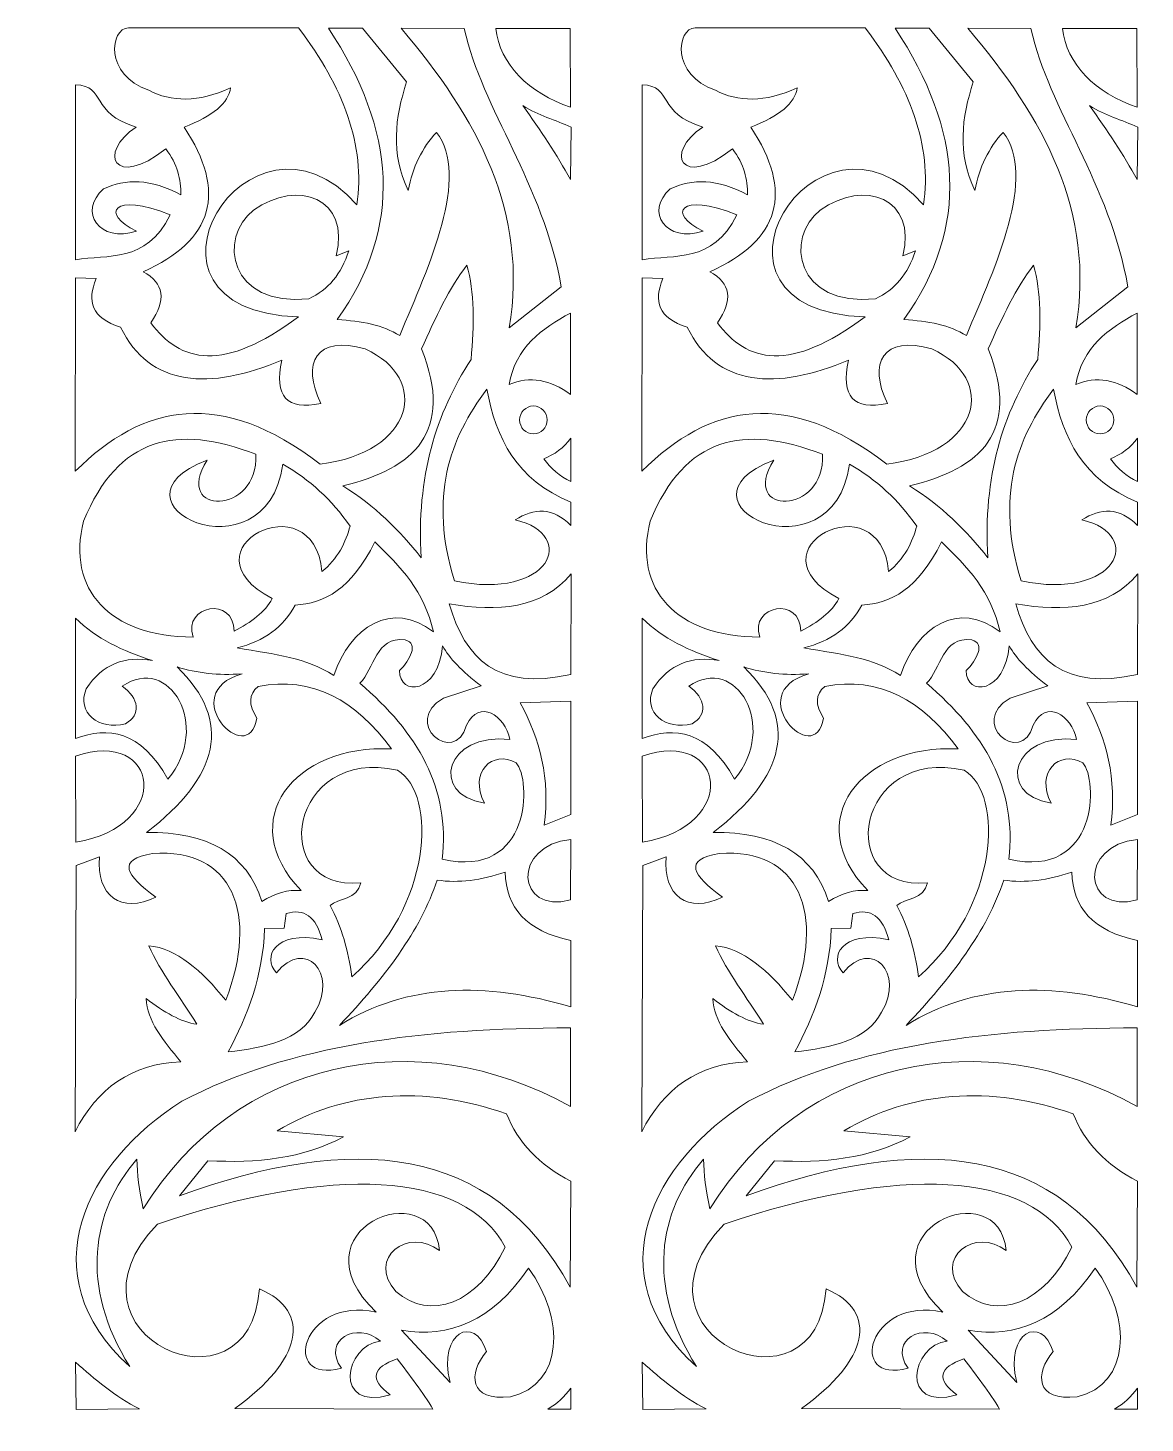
# Model space of a CAD drawing. Header units: centimetres. Extents: x -49 to 46, y -60 to 58.
import ezdxf

# ---------------------------------------------------------------- set-up
doc = ezdxf.new("R2010")
doc.units = ezdxf.units.CM
doc.header["$MEASUREMENT"] = 0
doc.layers.add('layer 1', color=7, linetype='Continuous')

msp = doc.modelspace()

# ---------------------------------------------------------------- linework, layer by layer
at = {"layer": 'layer 1', "color": 5, "lineweight": 9}
msp.add_ellipse((-6.18152, 25.30245), major_axis=(0, 1.17909), ratio=0.990323046, dxfattribs=at)
at = {"layer": 'layer 1', "color": 242, "lineweight": 9}
msp.add_ellipse((41.79627, 25.30245), major_axis=(0, 1.17909), ratio=0.990323046, dxfattribs=at)
at = {"layer": 'layer 1', "color": 5, "lineweight": 9}
for points, knots in [([(-40.4616, 58.49663), (-42.01272, 58.49647), (-42.55253, 54.51552), (-38.73866, 53.21712), (-38.73866, 53.21712), (-36.83208, 52.22573), (-34.57972, 52.15508), (-31.82157, 53.42956), (-31.82157, 53.42956), (-31.99893, 52.13148), (-33.3114, 51.02207), (-35.75899, 50.10134), (-35.75899, 50.10134), (-32.10631, 44.62303), (-33.27545, 40.49821), (-39.21753, 37.85067), (-39.21753, 37.85067), (-37.44392, 36.88305), (-37.23109, 35.44318), (-38.57903, 33.53106), (-38.57903, 33.53106), (-36.08765, 30.14295), (-32.39865, 29.2932), (-26.07506, 34.02676), (-26.07506, 34.02676), (-42.00693, 34.52855), (-30.23895, 53.82521), (-21.12668, 43.51572), (-21.12668, 43.51572), (-20.39962, 48.54345), (-22.2484, 53.47243), (-26.06155, 58.5), (-26.06155, 58.5), (-26.06155, 58.5), (-40.4616, 58.49663), (-40.4616, 58.49663)], [0, 0, 0, 0, 0.1, 0.1, 0.1, 0.1, 0.2, 0.2, 0.2, 0.2, 0.3, 0.3, 0.3, 0.3, 0.4, 0.4, 0.4, 0.4, 0.5, 0.5, 0.5, 0.5, 0.6, 0.6, 0.6, 0.6, 0.7, 0.7, 0.7, 0.7, 0.8, 0.8, 0.8, 0.8, 1, 1, 1, 1]), ([(-23.5295, 58.47335), (-17.82028, 49.84025), (-17.18178, 41.64953), (-22.78217, 33.79344), (-22.78217, 33.79344), (-20.74095, 33.67831), (-18.90085, 33.32457), (-17.5026, 32.44494), (-17.5026, 32.44494), (-15.00795, 38.36547), (-11.51551, 45.89574), (-14.37778, 49.65318), (-14.37778, 49.65318), (-15.62027, 48.35831), (-16.39403, 46.69797), (-16.77891, 44.73479), (-16.77891, 44.73479), (-18.31037, 47.85683), (-17.88519, 50.90421), (-16.91224, 53.93023), (-16.91224, 53.93023), (-16.91224, 53.93023), (-20.639, 58.49101), (-20.639, 58.49101), (-20.639, 58.49101), (-20.639, 58.49101), (-23.5295, 58.47335), (-23.5295, 58.47335)], [0, 0, 0, 0, 0.125, 0.125, 0.125, 0.125, 0.25, 0.25, 0.25, 0.25, 0.375, 0.375, 0.375, 0.375, 0.5, 0.5, 0.5, 0.5, 0.625, 0.625, 0.625, 0.625, 0.75, 0.75, 0.75, 0.75, 1, 1, 1, 1]), ([(-17.38351, 58.46789), (-10.90608, 50.89184), (-6.57835, 42.80084), (-8.23155, 33.0988), (-8.23155, 33.0988), (-8.23155, 33.0988), (-3.82394, 36.57491), (-3.82394, 36.57491), (-3.82394, 36.57491), (-5.36843, 45.38255), (-10.49622, 51.51664), (-12.04059, 58.44541), (-12.04059, 58.44541), (-12.04059, 58.44541), (-17.38351, 58.46789), (-17.38351, 58.46789)], [0, 0, 0, 0, 0.2, 0.2, 0.2, 0.2, 0.4, 0.4, 0.4, 0.4, 0.6, 0.6, 0.6, 0.6, 1, 1, 1, 1]), ([(-9.37293, 58.46227), (-9.00433, 55.42934), (-6.60875, 53.00195), (-3.03257, 51.77853), (-3.03257, 51.77853), (-3.03257, 51.77853), (-3.05984, 58.43545), (-3.05984, 58.43545), (-3.05984, 58.43545), (-3.05984, 58.43545), (-9.37293, 58.46227), (-9.37293, 58.46227)], [0, 0, 0, 0, 0.25, 0.25, 0.25, 0.25, 0.5, 0.5, 0.5, 0.5, 1, 1, 1, 1]), ([(-44.94546, 53.68712), (-44.94546, 53.68712), (-44.96066, 38.85875), (-44.96066, 38.85875), (-44.96066, 38.85875), (-42.2217, 39.36504), (-39.02038, 38.49409), (-36.92957, 42.66596), (-36.92957, 42.66596), (-41.78988, 44.66543), (-42.89905, 42.74641), (-39.77785, 41.29915), (-39.77785, 41.29915), (-42.90785, 40.22058), (-44.7804, 42.96463), (-42.56966, 44.86117), (-42.56966, 44.86117), (-40.72076, 45.75829), (-38.58362, 45.73485), (-36.02503, 44.36547), (-36.02503, 44.36547), (-36.0161, 45.66388), (-36.31774, 46.96212), (-37.30203, 48.2602), (-37.30203, 48.2602), (-41.66705, 44.79276), (-43.13734, 47.92974), (-39.80283, 50.10134), (-39.80283, 50.10134), (-43.77572, 51.28156), (-42.30278, 53.56909), (-44.94546, 53.68712)], [0, 0, 0, 0, 0.111111111, 0.111111111, 0.111111111, 0.111111111, 0.222222222, 0.222222222, 0.222222222, 0.222222222, 0.333333333, 0.333333333, 0.333333333, 0.333333333, 0.444444444, 0.444444444, 0.444444444, 0.444444444, 0.555555556, 0.555555556, 0.555555556, 0.555555556, 0.666666667, 0.666666667, 0.666666667, 0.666666667, 0.777777778, 0.777777778, 0.777777778, 0.777777778, 1, 1, 1, 1]), ([(-7.07628, 51.91599), (-5.57354, 49.83013), (-4.18421, 47.74427), (-3.04367, 45.6581), (-3.04367, 45.6581), (-3.04367, 45.6581), (-2.98889, 50.09331), (-2.98889, 50.09331), (-2.98889, 50.09331), (-4.32863, 50.71007), (-5.75018, 51.06366), (-7.07628, 51.91599)], [0, 0, 0, 0, 0.25, 0.25, 0.25, 0.25, 0.5, 0.5, 0.5, 0.5, 1, 1, 1, 1]), ([(-21.81404, 39.6271), (-21.81404, 39.6271), (-22.8758, 39.20318), (-22.8758, 39.20318), (-22.8758, 39.20318), (-21.64887, 44.07162), (-26.14637, 45.72602), (-29.87156, 43.06515), (-29.87156, 43.06515), (-32.90685, 40.71739), (-31.9532, 34.85098), (-25.18512, 35.56457), (-25.18512, 35.56457), (-23.57354, 36.31622), (-22.43433, 37.65139), (-21.81404, 39.6271)], [0, 0, 0, 0, 0.2, 0.2, 0.2, 0.2, 0.4, 0.4, 0.4, 0.4, 0.6, 0.6, 0.6, 0.6, 1, 1, 1, 1]), ([(-11.80954, 38.40256), (-13.27609, 36.53235), (-14.48034, 33.96124), (-15.65828, 31.31916), (-15.65828, 31.31916), (-12.83751, 24.2751), (-16.29533, 21.1863), (-22.30619, 19.70516), (-22.30619, 19.70516), (-19.63914, 18.05542), (-17.50416, 15.96587), (-15.68519, 13.62856), (-15.68519, 13.62856), (-16.09505, 20.46644), (-14.42302, 25.88389), (-11.45964, 30.42026), (-11.45964, 30.42026), (-11.1825, 33.36455), (-11.15354, 36.13012), (-11.80954, 38.40256)], [0, 0, 0, 0, 0.166666667, 0.166666667, 0.166666667, 0.166666667, 0.333333333, 0.333333333, 0.333333333, 0.333333333, 0.5, 0.5, 0.5, 0.5, 0.666666667, 0.666666667, 0.666666667, 0.666666667, 1, 1, 1, 1]), ([(-44.95789, 37.32173), (-44.95789, 37.32173), (-44.96826, 20.94608), (-44.96826, 20.94608), (-44.96826, 20.94608), (-39.23623, 26.70683), (-32.59641, 27.99897), (-24.24474, 21.55931), (-24.24474, 21.55931), (-16.33093, 22.51537), (-14.82456, 28.78353), (-20.42218, 31.31177), (-20.42218, 31.31177), (-24.5658, 32.50612), (-25.83568, 30.11806), (-24.19165, 26.70153), (-24.19165, 26.70153), (-27.05851, 26.07497), (-28.15574, 27.29276), (-27.48321, 30.35427), (-27.48321, 30.35427), (-33.53244, 27.80098), (-38.7068, 28.07299), (-41.12761, 33.1558), (-41.12761, 33.1558), (-43.59884, 33.90649), (-43.98361, 35.38425), (-43.19815, 37.26955), (-43.19815, 37.26955), (-43.19815, 37.26955), (-44.95789, 37.32173), (-44.95789, 37.32173)], [0, 0, 0, 0, 0.111111111, 0.111111111, 0.111111111, 0.111111111, 0.222222222, 0.222222222, 0.222222222, 0.222222222, 0.333333333, 0.333333333, 0.333333333, 0.333333333, 0.444444444, 0.444444444, 0.444444444, 0.444444444, 0.555555556, 0.555555556, 0.555555556, 0.555555556, 0.666666667, 0.666666667, 0.666666667, 0.666666667, 0.777777778, 0.777777778, 0.777777778, 0.777777778, 1, 1, 1, 1]), ([(-3.03148, 34.35368), (-5.4781, 33.02622), (-7.68848, 31.46817), (-8.2453, 28.29539), (-8.2453, 28.29539), (-6.48001, 29.0329), (-4.72414, 28.73921), (-3.0316, 27.44515), (-3.0316, 27.44515), (-3.0316, 27.44515), (-3.03148, 34.35368), (-3.03148, 34.35368)], [0, 0, 0, 0, 0.25, 0.25, 0.25, 0.25, 0.5, 0.5, 0.5, 0.5, 1, 1, 1, 1]), ([(-10.11664, 27.9182), (-13.28755, 23.72063), (-15.04065, 18.75488), (-12.87407, 11.66586), (-12.87407, 11.66586), (-4.70845, 9.98353), (-2.36801, 15.58772), (-7.71056, 16.83056), (-7.71056, 16.83056), (-6.13808, 17.83624), (-4.52011, 17.9472), (-3.01966, 16.35141), (-3.01966, 16.35141), (-3.01966, 16.35141), (-3.00964, 18.33868), (-3.00964, 18.33868), (-3.00964, 18.33868), (-7.57205, 20.2039), (-9.37776, 23.74039), (-10.11664, 27.9182)], [0, 0, 0, 0, 0.166666667, 0.166666667, 0.166666667, 0.166666667, 0.333333333, 0.333333333, 0.333333333, 0.333333333, 0.5, 0.5, 0.5, 0.5, 0.666666667, 0.666666667, 0.666666667, 0.666666667, 1, 1, 1, 1]), ([(-33.81187, 21.8933), (-36.75861, 17.11944), (-29.40547, 17.20775), (-29.67103, 22.38787), (-29.67103, 22.38787), (-36.3888, 24.97584), (-41.32138, 23.87735), (-44.27016, 16.73567), (-44.27016, 16.73567), (-45.71234, 10.94521), (-42.10225, 6.93583), (-34.9798, 6.91496), (-34.9798, 6.91496), (-35.91342, 9.61581), (-31.48977, 10.38336), (-31.5291, 7.40953), (-31.5291, 7.40953), (-30.07788, 8.16278), (-28.89221, 9.03389), (-28.29075, 10.16498), (-28.29075, 10.16498), (-36.2328, 14.32898), (-24.77031, 20.24694), (-24.08439, 12.45974), (-24.08439, 12.45974), (-22.77698, 13.46831), (-22.02422, 15.0164), (-21.70787, 16.31175), (-21.70787, 16.31175), (-23.24753, 18.52574), (-25.14108, 20.26861), (-27.38826, 21.54004), (-27.38826, 21.54004), (-28.86832, 11.44588), (-43.16702, 18.32695), (-33.81187, 21.8933)], [0, 0, 0, 0, 0.1, 0.1, 0.1, 0.1, 0.2, 0.2, 0.2, 0.2, 0.3, 0.3, 0.3, 0.3, 0.4, 0.4, 0.4, 0.4, 0.5, 0.5, 0.5, 0.5, 0.6, 0.6, 0.6, 0.6, 0.7, 0.7, 0.7, 0.7, 0.8, 0.8, 0.8, 0.8, 1, 1, 1, 1]), ([(-3.01145, 23.7603), (-3.56791, 22.92419), (-4.45218, 22.35335), (-5.29869, 22.00121), (-5.29869, 22.00121), (-4.74597, 21.2327), (-3.92625, 20.50899), (-3.01157, 20.07882), (-3.01157, 20.07882), (-3.01157, 20.07882), (-3.01145, 23.7603), (-3.01145, 23.7603)], [0, 0, 0, 0, 0.25, 0.25, 0.25, 0.25, 0.5, 0.5, 0.5, 0.5, 1, 1, 1, 1]), ([(-19.6138, 14.97208), (-21.57455, 10.9444), (-23.89955, 9.76563), (-26.3563, 9.6171), (-26.3563, 9.6171), (-27.34253, 7.75733), (-28.98065, 6.55222), (-31.26716, 5.99969), (-31.26716, 5.99969), (-27.98272, 5.4213), (-25.47722, 5.17386), (-23.06462, 3.65916), (-23.06462, 3.65916), (-21.71728, 7.7819), (-18.17379, 10.0696), (-14.64973, 7.34738), (-14.64973, 7.34738), (-15.39212, 10.74256), (-17.44734, 12.90951), (-19.6138, 14.97208)], [0, 0, 0, 0, 0.166666667, 0.166666667, 0.166666667, 0.166666667, 0.333333333, 0.333333333, 0.333333333, 0.333333333, 0.5, 0.5, 0.5, 0.5, 0.666666667, 0.666666667, 0.666666667, 0.666666667, 1, 1, 1, 1]), ([(-13.31156, 9.7234), (-11.97737, 5.08024), (-9.19231, 2.31949), (-3.00639, 3.74716), (-3.00639, 3.74716), (-3.00639, 3.74716), (-2.99565, 12.25244), (-2.99565, 12.25244), (-2.99565, 12.25244), (-5.47122, 9.29161), (-9.17023, 9.02089), (-13.31156, 9.7234)], [0, 0, 0, 0, 0.25, 0.25, 0.25, 0.25, 0.5, 0.5, 0.5, 0.5, 1, 1, 1, 1]), ([(-44.93991, 8.51347), (-44.93991, 8.51347), (-44.94908, -1.68972), (-44.94908, -1.68972), (-44.94908, -1.68972), (-42.19033, -0.65225), (-39.45052, -0.97003), (-37.12588, -5.13837), (-37.12588, -5.13837), (-33.39164, -0.60103), (-37.01415, 5.48039), (-40.98934, 2.75529), (-40.98934, 2.75529), (-39.56188, 1.7114), (-39.38512, 0.3242), (-40.71726, -0.43114), (-40.71726, -0.43114), (-42.98109, -1.03554), (-44.88754, 0.50292), (-44.03657, 2.53803), (-44.03657, 2.53803), (-42.66848, 4.66548), (-40.74139, 5.30569), (-38.43183, 4.92786), (-38.43183, 4.92786), (-40.93649, 5.71852), (-43.21697, 6.77703), (-44.93991, 8.51347)], [0, 0, 0, 0, 0.125, 0.125, 0.125, 0.125, 0.25, 0.25, 0.25, 0.25, 0.375, 0.375, 0.375, 0.375, 0.5, 0.5, 0.5, 0.5, 0.625, 0.625, 0.625, 0.625, 0.75, 0.75, 0.75, 0.75, 1, 1, 1, 1]), ([(-20.88501, 2.99374), (-15.96896, -1.1465), (-13.20297, -5.97528), (-13.90397, -11.91395), (-13.90397, -11.91395), (-6.26911, -13.60672), (-6.36322, -5.1305), (-7.63974, -3.75534), (-7.63974, -3.75534), (-9.64392, -2.5915), (-11.68949, -4.54489), (-10.32055, -7.1449), (-10.32055, -7.1449), (-15.04053, -6.44849), (-13.62224, -1.10555), (-8.1705, -1.77531), (-8.1705, -1.77531), (-8.60835, 0.31151), (-10.77119, 1.6947), (-11.83355, -0.53889), (-11.83355, -0.53889), (-12.87298, -4.16288), (-17.40294, -0.27426), (-13.79864, 1.74094), (-13.79864, 1.74094), (-13.79864, 1.74094), (-10.61253, 2.78178), (-10.61253, 2.78178), (-10.61253, 2.78178), (-12.27394, 4.01419), (-13.28236, 5.13034), (-13.87743, 6.17311), (-13.87743, 6.17311), (-14.22045, 2.12231), (-17.53409, 1.82781), (-17.51394, 4.08886), (-17.51394, 4.08886), (-16.62472, 4.93042), (-15.86786, 6.39085), (-17.03615, 6.66768), (-17.03615, 6.66768), (-19.58822, 6.97774), (-19.6021, 4.21828), (-20.88501, 2.99374)], [0, 0, 0, 0, 0.083333333, 0.083333333, 0.083333333, 0.083333333, 0.166666667, 0.166666667, 0.166666667, 0.166666667, 0.25, 0.25, 0.25, 0.25, 0.333333333, 0.333333333, 0.333333333, 0.333333333, 0.416666667, 0.416666667, 0.416666667, 0.416666667, 0.5, 0.5, 0.5, 0.5, 0.583333333, 0.583333333, 0.583333333, 0.583333333, 0.666666667, 0.666666667, 0.666666667, 0.666666667, 0.75, 0.75, 0.75, 0.75, 0.833333333, 0.833333333, 0.833333333, 0.833333333, 1, 1, 1, 1]), ([(-36.33233, 4.37628), (-31.60041, -0.24632), (-32.80852, -4.92191), (-38.93846, -9.64183), (-38.93846, -9.64183), (-33.82177, -9.57792), (-30.4443, -11.39883), (-29.16549, -15.49475), (-29.16549, -15.49475), (-28.06151, -14.75755), (-26.95764, -14.47013), (-25.85354, -14.55539), (-25.85354, -14.55539), (-31.53839, -8.62732), (-26.43521, -2.15137), (-18.19805, -2.56051), (-18.19805, -2.56051), (-21.21584, 1.55596), (-24.88059, 3.62865), (-29.49126, 2.71434), (-29.49126, 2.71434), (-30.28769, 2.06514), (-30.32401, 1.17396), (-29.59984, 0.04079), (-29.59984, 0.04079), (-30.28335, -4.34481), (-36.55977, 2.14045), (-30.84861, 3.79822), (-30.84861, 3.79822), (-32.86317, 3.64182), (-34.67986, 3.85554), (-36.33233, 4.37628)], [0, 0, 0, 0, 0.111111111, 0.111111111, 0.111111111, 0.111111111, 0.222222222, 0.222222222, 0.222222222, 0.222222222, 0.333333333, 0.333333333, 0.333333333, 0.333333333, 0.444444444, 0.444444444, 0.444444444, 0.444444444, 0.555555556, 0.555555556, 0.555555556, 0.555555556, 0.666666667, 0.666666667, 0.666666667, 0.666666667, 0.777777778, 0.777777778, 0.777777778, 0.777777778, 1, 1, 1, 1]), ([(-7.29479, 1.34111), (-5.63145, -1.72248), (-4.74923, -5.09919), (-5.25827, -9.03421), (-5.25827, -9.03421), (-5.25827, -9.03421), (-3.02111, -8.13083), (-3.02111, -8.13083), (-3.02111, -8.13083), (-3.02111, -8.13083), (-3.00433, 1.48627), (-3.00433, 1.48627), (-3.00433, 1.48627), (-3.00433, 1.48627), (-7.29479, 1.34111), (-7.29479, 1.34111)], [0, 0, 0, 0, 0.2, 0.2, 0.2, 0.2, 0.4, 0.4, 0.4, 0.4, 0.6, 0.6, 0.6, 0.6, 1, 1, 1, 1]), ([(-44.96163, -3.16861), (-37.8311, -0.74795), (-36.65472, -9.10583), (-44.93448, -10.4667), (-44.93448, -10.4667), (-44.93448, -10.4667), (-44.96163, -3.16861), (-44.96163, -3.16861)], [0, 0, 0, 0, 0.333333333, 0.333333333, 0.333333333, 0.333333333, 1, 1, 1, 1]), ([(-20.80417, -13.90507), (-28.7724, -14.60742), (-26.8493, -2.26217), (-17.68225, -4.36697), (-17.68225, -4.36697), (-14.2792, -6.44111), (-14.77099, -15.92541), (-21.56429, -21.85348), (-21.56429, -21.85348), (-21.81573, -19.64254), (-22.4435, -17.64339), (-23.38315, -15.81991), (-23.38315, -15.81991), (-22.74079, -15.21792), (-21.06647, -15.30527), (-20.80417, -13.90507)], [0, 0, 0, 0, 0.2, 0.2, 0.2, 0.2, 0.4, 0.4, 0.4, 0.4, 0.6, 0.6, 0.6, 0.6, 1, 1, 1, 1]), ([(-3.00433, -10.23129), (-8.05744, -10.71173), (-7.64553, -16.60689), (-3.03148, -15.34638), (-3.03148, -15.34638), (-3.03148, -15.34638), (-3.00433, -10.23129), (-3.00433, -10.23129)], [0, 0, 0, 0, 0.333333333, 0.333333333, 0.333333333, 0.333333333, 1, 1, 1, 1]), ([(-44.88031, -12.43694), (-44.88031, -12.43694), (-44.98889, -34.98153), (-44.98889, -34.98153), (-44.98889, -34.98153), (-43.12515, -31.31948), (-40.21136, -29.23555), (-36.03034, -29.05635), (-36.03034, -29.05635), (-37.5145, -27.27398), (-38.89925, -25.60031), (-38.96223, -23.70923), (-38.96223, -23.70923), (-37.46914, -24.85493), (-36.02153, -25.69842), (-34.67298, -25.87698), (-34.67298, -25.87698), (-36.09006, -23.57885), (-37.75424, -21.49685), (-38.74505, -19.22922), (-38.74505, -19.22922), (-36.4104, -19.46976), (-34.27482, -21.3003), (-32.22974, -23.85375), (-32.22974, -23.85375), (-29.40644, -16.55566), (-31.6325, -10.89543), (-38.41929, -11.42532), (-38.41929, -11.42532), (-41.50586, -11.89484), (-40.70942, -13.29167), (-38.14781, -15.1105), (-38.14781, -15.1105), (-41.07971, -16.60383), (-43.21528, -14.96598), (-42.92571, -11.71436), (-42.92571, -11.71436), (-42.92571, -11.71436), (-44.88031, -12.43694), (-44.88031, -12.43694)], [0, 0, 0, 0, 0.090909091, 0.090909091, 0.090909091, 0.090909091, 0.181818182, 0.181818182, 0.181818182, 0.181818182, 0.272727273, 0.272727273, 0.272727273, 0.272727273, 0.363636364, 0.363636364, 0.363636364, 0.363636364, 0.454545455, 0.454545455, 0.454545455, 0.454545455, 0.545454545, 0.545454545, 0.545454545, 0.545454545, 0.636363636, 0.636363636, 0.636363636, 0.636363636, 0.727272727, 0.727272727, 0.727272727, 0.727272727, 0.818181818, 0.818181818, 0.818181818, 0.818181818, 1, 1, 1, 1]), ([(-14.32795, -13.67769), (-15.74624, -17.93997), (-18.80144, -22.0033), (-22.61024, -25.97574), (-22.61024, -25.97574), (-16.85577, -22.41099), (-10.28061, -22.2631), (-3.00506, -24.40693), (-3.00506, -24.40693), (-3.00506, -24.40693), (-3.0158, -18.78475), (-3.0158, -18.78475), (-3.0158, -18.78475), (-6.78478, -17.99697), (-8.49542, -16.00056), (-8.57119, -12.98835), (-8.57119, -12.98835), (-10.59878, -13.70194), (-12.51778, -13.93156), (-14.32795, -13.67769)], [0, 0, 0, 0, 0.166666667, 0.166666667, 0.166666667, 0.166666667, 0.333333333, 0.333333333, 0.333333333, 0.333333333, 0.5, 0.5, 0.5, 0.5, 0.666666667, 0.666666667, 0.666666667, 0.666666667, 1, 1, 1, 1]), ([(-24.07667, -18.7202), (-24.58366, -16.7734), (-25.59727, -16.03588), (-27.11799, -16.50733), (-27.11799, -16.50733), (-27.11799, -16.50733), (-27.281, -17.7407), (-27.281, -17.7407), (-27.281, -17.7407), (-27.281, -17.7407), (-28.93745, -17.77699), (-28.93745, -17.77699), (-28.93745, -17.77699), (-29.08948, -21.81896), (-30.35912, -25.15039), (-32.03307, -28.2249), (-32.03307, -28.2249), (-28.92527, -27.83486), (-25.95983, -27.2849), (-24.67403, -24.85108), (-24.67403, -24.85108), (-22.71002, -21.54951), (-25.50449, -18.53586), (-27.93265, -21.51354), (-27.93265, -21.51354), (-29.17478, -20.2357), (-28.08009, -17.86434), (-24.07667, -18.7202)], [0, 0, 0, 0, 0.125, 0.125, 0.125, 0.125, 0.25, 0.25, 0.25, 0.25, 0.375, 0.375, 0.375, 0.375, 0.5, 0.5, 0.5, 0.5, 0.625, 0.625, 0.625, 0.625, 0.75, 0.75, 0.75, 0.75, 1, 1, 1, 1]), ([(-40.35747, -54.87681), (-48.97964, -47.02297), (-44.02704, -37.49548), (-35.95227, -32.40319), (-35.95227, -32.40319), (-26.80224, -27.58356), (-15.38681, -26.18994), (-3.04994, -26.18898), (-3.04994, -26.18898), (-3.04994, -26.18898), (-3.03679, -32.85617), (-3.03679, -32.85617), (-3.03679, -32.85617), (-16.02193, -25.57157), (-31.43077, -28.85306), (-39.20993, -41.50774), (-39.20993, -41.50774), (-39.57781, -39.92335), (-39.71728, -38.56795), (-39.75287, -37.31676), (-39.75287, -37.31676), (-43.58967, -41.70043), (-44.6285, -48.05659), (-40.35747, -54.87681)], [0, 0, 0, 0, 0.142857143, 0.142857143, 0.142857143, 0.142857143, 0.285714286, 0.285714286, 0.285714286, 0.285714286, 0.428571429, 0.428571429, 0.428571429, 0.428571429, 0.571428571, 0.571428571, 0.571428571, 0.571428571, 0.714285714, 0.714285714, 0.714285714, 0.714285714, 1, 1, 1, 1]), ([(-33.75215, -37.43719), (-33.75215, -37.43719), (-36.14641, -40.40636), (-36.14641, -40.40636), (-36.14641, -40.40636), (-21.54076, -35.11095), (-9.70401, -35.9135), (-3.06213, -48.15518), (-3.06213, -48.15518), (-3.06213, -48.15518), (-3.00771, -39.17524), (-3.00771, -39.17524), (-3.00771, -39.17524), (-5.69045, -37.798), (-7.50424, -35.89134), (-8.44921, -33.45415), (-8.44921, -33.45415), (-15.53087, -31.01358), (-22.18759, -31.5385), (-27.87534, -34.90253), (-27.87534, -34.90253), (-27.87534, -34.90253), (-22.2706, -35.40946), (-22.2706, -35.40946), (-22.2706, -35.40946), (-25.70526, -37.2726), (-29.62928, -37.65557), (-33.75215, -37.43719)], [0, 0, 0, 0, 0.125, 0.125, 0.125, 0.125, 0.25, 0.25, 0.25, 0.25, 0.375, 0.375, 0.375, 0.375, 0.5, 0.5, 0.5, 0.5, 0.625, 0.625, 0.625, 0.625, 0.75, 0.75, 0.75, 0.75, 1, 1, 1, 1]), ([(-29.38267, -48.30002), (-30.14436, -59.65951), (-47.08369, -52.21626), (-38.01546, -42.80839), (-38.01546, -42.80839), (-23.29495, -37.81052), (-12.02032, -38.268), (-8.56009, -44.75936), (-8.56009, -44.75936), (-10.90379, -49.55555), (-14.91541, -51.03797), (-17.81799, -48.51679), (-17.81799, -48.51679), (-20.36318, -45.67528), (-16.75333, -43.0022), (-14.12597, -45.0484), (-14.12597, -45.0484), (-14.80152, -38.36129), (-26.74155, -43.36221), (-19.50111, -50.25099), (-19.50111, -50.25099), (-25.78042, -48.89318), (-27.67674, -56.3899), (-22.433, -55.02004), (-22.433, -55.02004), (-24.1306, -52.58044), (-21.13488, -51.01147), (-19.12105, -52.70778), (-19.12105, -52.70778), (-22.18156, -53.05831), (-23.19577, -58.69911), (-18.30663, -57.26005), (-18.30663, -57.26005), (-20.06275, -55.95828), (-19.86379, -54.94666), (-17.7094, -54.2252), (-17.7094, -54.2252), (-16.714, -55.54994), (-15.50891, -57.09369), (-14.68919, -58.47238), (-14.68919, -58.47238), (-14.68919, -58.47238), (-31.44585, -58.41618), (-31.44585, -58.41618), (-31.44585, -58.41618), (-25.81734, -54.36972), (-24.85814, -50.20282), (-29.38267, -48.30002)], [0, 0, 0, 0, 0.076923077, 0.076923077, 0.076923077, 0.076923077, 0.153846154, 0.153846154, 0.153846154, 0.153846154, 0.230769231, 0.230769231, 0.230769231, 0.230769231, 0.307692308, 0.307692308, 0.307692308, 0.307692308, 0.384615385, 0.384615385, 0.384615385, 0.384615385, 0.461538462, 0.461538462, 0.461538462, 0.461538462, 0.538461538, 0.538461538, 0.538461538, 0.538461538, 0.615384615, 0.615384615, 0.615384615, 0.615384615, 0.692307692, 0.692307692, 0.692307692, 0.692307692, 0.769230769, 0.769230769, 0.769230769, 0.769230769, 0.846153846, 0.846153846, 0.846153846, 0.846153846, 1, 1, 1, 1]), ([(-17.34888, -51.7909), (-17.34888, -51.7909), (-13.23989, -56.21535), (-13.23989, -56.21535), (-13.23989, -56.21535), (-14.28705, -51.88805), (-11.12495, -50.48816), (-10.15996, -53.5927), (-10.15996, -53.5927), (-11.6948, -55.49117), (-11.69504, -57.79059), (-8.10582, -57.43796), (-8.10582, -57.43796), (-3.62269, -56.36196), (-3.46282, -50.84078), (-6.59234, -46.53949), (-6.59234, -46.53949), (-9.67783, -51.06559), (-13.3223, -52.4894), (-17.34888, -51.7909)], [0, 0, 0, 0, 0.166666667, 0.166666667, 0.166666667, 0.166666667, 0.333333333, 0.333333333, 0.333333333, 0.333333333, 0.5, 0.5, 0.5, 0.5, 0.666666667, 0.666666667, 0.666666667, 0.666666667, 1, 1, 1, 1]), ([(-44.93906, -54.50315), (-44.93906, -54.50315), (-44.90504, -58.5), (-44.90504, -58.5), (-44.90504, -58.5), (-44.90504, -58.5), (-39.54137, -58.45905), (-39.54137, -58.45905), (-39.54137, -58.45905), (-41.57415, -57.43138), (-43.34197, -55.91797), (-44.93906, -54.50315)], [0, 0, 0, 0, 0.25, 0.25, 0.25, 0.25, 0.5, 0.5, 0.5, 0.5, 1, 1, 1, 1]), ([(-3.00554, -56.69242), (-3.52592, -57.43604), (-4.18614, -58.0194), (-4.96243, -58.47062), (-4.96243, -58.47062), (-4.96243, -58.47062), (-3.00554, -58.48041), (-3.00554, -58.48041), (-3.00554, -58.48041), (-3.00554, -58.48041), (-3.00554, -56.69242), (-3.00554, -56.69242)], [0, 0, 0, 0, 0.25, 0.25, 0.25, 0.25, 0.5, 0.5, 0.5, 0.5, 1, 1, 1, 1])]:
    msp.add_open_spline(points, degree=3, knots=knots, dxfattribs=at)
at = {"layer": 'layer 1', "color": 242, "lineweight": 9}
for points, knots in [([(7.51619, 58.49663), (5.96507, 58.49647), (5.42526, 54.51552), (9.23913, 53.21712), (9.23913, 53.21712), (11.14571, 52.22573), (13.39807, 52.15508), (16.15622, 53.42956), (16.15622, 53.42956), (15.97886, 52.13148), (14.66639, 51.02207), (12.2188, 50.10134), (12.2188, 50.10134), (15.87148, 44.62303), (14.70234, 40.49821), (8.76026, 37.85067), (8.76026, 37.85067), (10.53387, 36.88305), (10.7467, 35.44318), (9.39876, 33.53106), (9.39876, 33.53106), (11.89014, 30.14295), (15.57914, 29.2932), (21.90273, 34.02676), (21.90273, 34.02676), (5.97086, 34.52855), (17.73884, 53.82521), (26.85111, 43.51572), (26.85111, 43.51572), (27.57817, 48.54345), (25.72939, 53.47243), (21.91624, 58.5), (21.91624, 58.5), (21.91624, 58.5), (7.51619, 58.49663), (7.51619, 58.49663)], [0, 0, 0, 0, 0.1, 0.1, 0.1, 0.1, 0.2, 0.2, 0.2, 0.2, 0.3, 0.3, 0.3, 0.3, 0.4, 0.4, 0.4, 0.4, 0.5, 0.5, 0.5, 0.5, 0.6, 0.6, 0.6, 0.6, 0.7, 0.7, 0.7, 0.7, 0.8, 0.8, 0.8, 0.8, 1, 1, 1, 1]), ([(24.44829, 58.47335), (30.15751, 49.84025), (30.79601, 41.64953), (25.19562, 33.79344), (25.19562, 33.79344), (27.23684, 33.67831), (29.07694, 33.32457), (30.47519, 32.44494), (30.47519, 32.44494), (32.96984, 38.36547), (36.46228, 45.89574), (33.60001, 49.65318), (33.60001, 49.65318), (32.35752, 48.35831), (31.58376, 46.69797), (31.19888, 44.73479), (31.19888, 44.73479), (29.66742, 47.85683), (30.0926, 50.90421), (31.06555, 53.93023), (31.06555, 53.93023), (31.06555, 53.93023), (27.33879, 58.49101), (27.33879, 58.49101), (27.33879, 58.49101), (27.33879, 58.49101), (24.44829, 58.47335), (24.44829, 58.47335)], [0, 0, 0, 0, 0.125, 0.125, 0.125, 0.125, 0.25, 0.25, 0.25, 0.25, 0.375, 0.375, 0.375, 0.375, 0.5, 0.5, 0.5, 0.5, 0.625, 0.625, 0.625, 0.625, 0.75, 0.75, 0.75, 0.75, 1, 1, 1, 1]), ([(30.59428, 58.46789), (37.07171, 50.89184), (41.39944, 42.80084), (39.74624, 33.0988), (39.74624, 33.0988), (39.74624, 33.0988), (44.15385, 36.57491), (44.15385, 36.57491), (44.15385, 36.57491), (42.60936, 45.38255), (37.48157, 51.51664), (35.9372, 58.44541), (35.9372, 58.44541), (35.9372, 58.44541), (30.59428, 58.46789), (30.59428, 58.46789)], [0, 0, 0, 0, 0.2, 0.2, 0.2, 0.2, 0.4, 0.4, 0.4, 0.4, 0.6, 0.6, 0.6, 0.6, 1, 1, 1, 1]), ([(38.60486, 58.46227), (38.97346, 55.42934), (41.36904, 53.00195), (44.94522, 51.77853), (44.94522, 51.77853), (44.94522, 51.77853), (44.91795, 58.43545), (44.91795, 58.43545), (44.91795, 58.43545), (44.91795, 58.43545), (38.60486, 58.46227), (38.60486, 58.46227)], [0, 0, 0, 0, 0.25, 0.25, 0.25, 0.25, 0.5, 0.5, 0.5, 0.5, 1, 1, 1, 1]), ([(3.03233, 53.68712), (3.03233, 53.68712), (3.01713, 38.85875), (3.01713, 38.85875), (3.01713, 38.85875), (5.75609, 39.36504), (8.95741, 38.49409), (11.04822, 42.66596), (11.04822, 42.66596), (6.18791, 44.66543), (5.07874, 42.74641), (8.19994, 41.29915), (8.19994, 41.29915), (5.06994, 40.22058), (3.19739, 42.96463), (5.40813, 44.86117), (5.40813, 44.86117), (7.25703, 45.75829), (9.39417, 45.73485), (11.95276, 44.36547), (11.95276, 44.36547), (11.96169, 45.66388), (11.66005, 46.96212), (10.67576, 48.2602), (10.67576, 48.2602), (6.31074, 44.79276), (4.84045, 47.92974), (8.17496, 50.10134), (8.17496, 50.10134), (4.20207, 51.28156), (5.67501, 53.56909), (3.03233, 53.68712)], [0, 0, 0, 0, 0.111111111, 0.111111111, 0.111111111, 0.111111111, 0.222222222, 0.222222222, 0.222222222, 0.222222222, 0.333333333, 0.333333333, 0.333333333, 0.333333333, 0.444444444, 0.444444444, 0.444444444, 0.444444444, 0.555555556, 0.555555556, 0.555555556, 0.555555556, 0.666666667, 0.666666667, 0.666666667, 0.666666667, 0.777777778, 0.777777778, 0.777777778, 0.777777778, 1, 1, 1, 1]), ([(40.90151, 51.91599), (42.40425, 49.83013), (43.79358, 47.74427), (44.93412, 45.6581), (44.93412, 45.6581), (44.93412, 45.6581), (44.9889, 50.09331), (44.9889, 50.09331), (44.9889, 50.09331), (43.64916, 50.71007), (42.22761, 51.06366), (40.90151, 51.91599)], [0, 0, 0, 0, 0.25, 0.25, 0.25, 0.25, 0.5, 0.5, 0.5, 0.5, 1, 1, 1, 1]), ([(26.16375, 39.6271), (26.16375, 39.6271), (25.10199, 39.20318), (25.10199, 39.20318), (25.10199, 39.20318), (26.32892, 44.07162), (21.83142, 45.72602), (18.10623, 43.06515), (18.10623, 43.06515), (15.07094, 40.71739), (16.02459, 34.85098), (22.79267, 35.56457), (22.79267, 35.56457), (24.40425, 36.31622), (25.54346, 37.65139), (26.16375, 39.6271)], [0, 0, 0, 0, 0.2, 0.2, 0.2, 0.2, 0.4, 0.4, 0.4, 0.4, 0.6, 0.6, 0.6, 0.6, 1, 1, 1, 1]), ([(36.16825, 38.40256), (34.7017, 36.53235), (33.49745, 33.96124), (32.31951, 31.31916), (32.31951, 31.31916), (35.14028, 24.2751), (31.68246, 21.1863), (25.6716, 19.70516), (25.6716, 19.70516), (28.33865, 18.05542), (30.47363, 15.96587), (32.2926, 13.62856), (32.2926, 13.62856), (31.88274, 20.46644), (33.55477, 25.88389), (36.51815, 30.42026), (36.51815, 30.42026), (36.79529, 33.36455), (36.82425, 36.13012), (36.16825, 38.40256)], [0, 0, 0, 0, 0.166666667, 0.166666667, 0.166666667, 0.166666667, 0.333333333, 0.333333333, 0.333333333, 0.333333333, 0.5, 0.5, 0.5, 0.5, 0.666666667, 0.666666667, 0.666666667, 0.666666667, 1, 1, 1, 1]), ([(3.0199, 37.32173), (3.0199, 37.32173), (3.00953, 20.94608), (3.00953, 20.94608), (3.00953, 20.94608), (8.74156, 26.70683), (15.38138, 27.99897), (23.73305, 21.55931), (23.73305, 21.55931), (31.64686, 22.51537), (33.15323, 28.78353), (27.55561, 31.31177), (27.55561, 31.31177), (23.41199, 32.50612), (22.14211, 30.11806), (23.78614, 26.70153), (23.78614, 26.70153), (20.91928, 26.07497), (19.82205, 27.29276), (20.49458, 30.35427), (20.49458, 30.35427), (14.44535, 27.80098), (9.27099, 28.07299), (6.85018, 33.1558), (6.85018, 33.1558), (4.37895, 33.90649), (3.99418, 35.38425), (4.77964, 37.26955), (4.77964, 37.26955), (4.77964, 37.26955), (3.0199, 37.32173), (3.0199, 37.32173)], [0, 0, 0, 0, 0.111111111, 0.111111111, 0.111111111, 0.111111111, 0.222222222, 0.222222222, 0.222222222, 0.222222222, 0.333333333, 0.333333333, 0.333333333, 0.333333333, 0.444444444, 0.444444444, 0.444444444, 0.444444444, 0.555555556, 0.555555556, 0.555555556, 0.555555556, 0.666666667, 0.666666667, 0.666666667, 0.666666667, 0.777777778, 0.777777778, 0.777777778, 0.777777778, 1, 1, 1, 1]), ([(44.94631, 34.35368), (42.49969, 33.02622), (40.28931, 31.46817), (39.73249, 28.29539), (39.73249, 28.29539), (41.49778, 29.0329), (43.25365, 28.73921), (44.94619, 27.44515), (44.94619, 27.44515), (44.94619, 27.44515), (44.94631, 34.35368), (44.94631, 34.35368)], [0, 0, 0, 0, 0.25, 0.25, 0.25, 0.25, 0.5, 0.5, 0.5, 0.5, 1, 1, 1, 1]), ([(37.86115, 27.9182), (34.69024, 23.72063), (32.93714, 18.75488), (35.10372, 11.66586), (35.10372, 11.66586), (43.26934, 9.98353), (45.60978, 15.58772), (40.26723, 16.83056), (40.26723, 16.83056), (41.83971, 17.83624), (43.45768, 17.9472), (44.95813, 16.35141), (44.95813, 16.35141), (44.95813, 16.35141), (44.96815, 18.33868), (44.96815, 18.33868), (44.96815, 18.33868), (40.40574, 20.2039), (38.60003, 23.74039), (37.86115, 27.9182)], [0, 0, 0, 0, 0.166666667, 0.166666667, 0.166666667, 0.166666667, 0.333333333, 0.333333333, 0.333333333, 0.333333333, 0.5, 0.5, 0.5, 0.5, 0.666666667, 0.666666667, 0.666666667, 0.666666667, 1, 1, 1, 1]), ([(14.16592, 21.8933), (11.21918, 17.11944), (18.57232, 17.20775), (18.30676, 22.38787), (18.30676, 22.38787), (11.58899, 24.97584), (6.65641, 23.87735), (3.70763, 16.73567), (3.70763, 16.73567), (2.26545, 10.94521), (5.87554, 6.93583), (12.99799, 6.91496), (12.99799, 6.91496), (12.06437, 9.61581), (16.48802, 10.38336), (16.44869, 7.40953), (16.44869, 7.40953), (17.89991, 8.16278), (19.08558, 9.03389), (19.68704, 10.16498), (19.68704, 10.16498), (11.74499, 14.32898), (23.20748, 20.24694), (23.8934, 12.45974), (23.8934, 12.45974), (25.20081, 13.46831), (25.95357, 15.0164), (26.26992, 16.31175), (26.26992, 16.31175), (24.73026, 18.52574), (22.83671, 20.26861), (20.58953, 21.54004), (20.58953, 21.54004), (19.10947, 11.44588), (4.81077, 18.32695), (14.16592, 21.8933)], [0, 0, 0, 0, 0.1, 0.1, 0.1, 0.1, 0.2, 0.2, 0.2, 0.2, 0.3, 0.3, 0.3, 0.3, 0.4, 0.4, 0.4, 0.4, 0.5, 0.5, 0.5, 0.5, 0.6, 0.6, 0.6, 0.6, 0.7, 0.7, 0.7, 0.7, 0.8, 0.8, 0.8, 0.8, 1, 1, 1, 1]), ([(44.96634, 23.7603), (44.40988, 22.92419), (43.52561, 22.35335), (42.6791, 22.00121), (42.6791, 22.00121), (43.23182, 21.2327), (44.05154, 20.50899), (44.96622, 20.07882), (44.96622, 20.07882), (44.96622, 20.07882), (44.96634, 23.7603), (44.96634, 23.7603)], [0, 0, 0, 0, 0.25, 0.25, 0.25, 0.25, 0.5, 0.5, 0.5, 0.5, 1, 1, 1, 1]), ([(28.36399, 14.97208), (26.40324, 10.9444), (24.07824, 9.76563), (21.62149, 9.6171), (21.62149, 9.6171), (20.63526, 7.75733), (18.99714, 6.55222), (16.71063, 5.99969), (16.71063, 5.99969), (19.99507, 5.4213), (22.50057, 5.17386), (24.91317, 3.65916), (24.91317, 3.65916), (26.26051, 7.7819), (29.804, 10.0696), (33.32806, 7.34738), (33.32806, 7.34738), (32.58567, 10.74256), (30.53045, 12.90951), (28.36399, 14.97208)], [0, 0, 0, 0, 0.166666667, 0.166666667, 0.166666667, 0.166666667, 0.333333333, 0.333333333, 0.333333333, 0.333333333, 0.5, 0.5, 0.5, 0.5, 0.666666667, 0.666666667, 0.666666667, 0.666666667, 1, 1, 1, 1]), ([(34.66623, 9.7234), (36.00042, 5.08024), (38.78548, 2.31949), (44.9714, 3.74716), (44.9714, 3.74716), (44.9714, 3.74716), (44.98214, 12.25244), (44.98214, 12.25244), (44.98214, 12.25244), (42.50657, 9.29161), (38.80756, 9.02089), (34.66623, 9.7234)], [0, 0, 0, 0, 0.25, 0.25, 0.25, 0.25, 0.5, 0.5, 0.5, 0.5, 1, 1, 1, 1]), ([(3.03788, 8.51347), (3.03788, 8.51347), (3.02871, -1.68972), (3.02871, -1.68972), (3.02871, -1.68972), (5.78746, -0.65225), (8.52727, -0.97003), (10.85191, -5.13837), (10.85191, -5.13837), (14.58615, -0.60103), (10.96364, 5.48039), (6.98845, 2.75529), (6.98845, 2.75529), (8.41591, 1.7114), (8.59267, 0.3242), (7.26053, -0.43114), (7.26053, -0.43114), (4.9967, -1.03554), (3.09025, 0.50292), (3.94122, 2.53803), (3.94122, 2.53803), (5.30931, 4.66548), (7.2364, 5.30569), (9.54596, 4.92786), (9.54596, 4.92786), (7.0413, 5.71852), (4.76082, 6.77703), (3.03788, 8.51347)], [0, 0, 0, 0, 0.125, 0.125, 0.125, 0.125, 0.25, 0.25, 0.25, 0.25, 0.375, 0.375, 0.375, 0.375, 0.5, 0.5, 0.5, 0.5, 0.625, 0.625, 0.625, 0.625, 0.75, 0.75, 0.75, 0.75, 1, 1, 1, 1]), ([(27.09278, 2.99374), (32.00883, -1.1465), (34.77482, -5.97528), (34.07382, -11.91395), (34.07382, -11.91395), (41.70868, -13.60672), (41.61457, -5.1305), (40.33805, -3.75534), (40.33805, -3.75534), (38.33387, -2.5915), (36.2883, -4.54489), (37.65724, -7.1449), (37.65724, -7.1449), (32.93726, -6.44849), (34.35555, -1.10555), (39.80729, -1.77531), (39.80729, -1.77531), (39.36944, 0.31151), (37.2066, 1.6947), (36.14424, -0.53889), (36.14424, -0.53889), (35.10481, -4.16288), (30.57485, -0.27426), (34.17915, 1.74094), (34.17915, 1.74094), (34.17915, 1.74094), (37.36526, 2.78178), (37.36526, 2.78178), (37.36526, 2.78178), (35.70385, 4.01419), (34.69543, 5.13034), (34.10036, 6.17311), (34.10036, 6.17311), (33.75734, 2.12231), (30.4437, 1.82781), (30.46385, 4.08886), (30.46385, 4.08886), (31.35307, 4.93042), (32.10993, 6.39085), (30.94164, 6.66768), (30.94164, 6.66768), (28.38957, 6.97774), (28.37569, 4.21828), (27.09278, 2.99374)], [0, 0, 0, 0, 0.083333333, 0.083333333, 0.083333333, 0.083333333, 0.166666667, 0.166666667, 0.166666667, 0.166666667, 0.25, 0.25, 0.25, 0.25, 0.333333333, 0.333333333, 0.333333333, 0.333333333, 0.416666667, 0.416666667, 0.416666667, 0.416666667, 0.5, 0.5, 0.5, 0.5, 0.583333333, 0.583333333, 0.583333333, 0.583333333, 0.666666667, 0.666666667, 0.666666667, 0.666666667, 0.75, 0.75, 0.75, 0.75, 0.833333333, 0.833333333, 0.833333333, 0.833333333, 1, 1, 1, 1]), ([(11.64546, 4.37628), (16.37738, -0.24632), (15.16927, -4.92191), (9.03933, -9.64183), (9.03933, -9.64183), (14.15602, -9.57792), (17.53349, -11.39883), (18.8123, -15.49475), (18.8123, -15.49475), (19.91628, -14.75755), (21.02015, -14.47013), (22.12425, -14.55539), (22.12425, -14.55539), (16.4394, -8.62732), (21.54258, -2.15137), (29.77974, -2.56051), (29.77974, -2.56051), (26.76195, 1.55596), (23.0972, 3.62865), (18.48653, 2.71434), (18.48653, 2.71434), (17.6901, 2.06514), (17.65378, 1.17396), (18.37795, 0.04079), (18.37795, 0.04079), (17.69444, -4.34481), (11.41802, 2.14045), (17.12918, 3.79822), (17.12918, 3.79822), (15.11462, 3.64182), (13.29793, 3.85554), (11.64546, 4.37628)], [0, 0, 0, 0, 0.111111111, 0.111111111, 0.111111111, 0.111111111, 0.222222222, 0.222222222, 0.222222222, 0.222222222, 0.333333333, 0.333333333, 0.333333333, 0.333333333, 0.444444444, 0.444444444, 0.444444444, 0.444444444, 0.555555556, 0.555555556, 0.555555556, 0.555555556, 0.666666667, 0.666666667, 0.666666667, 0.666666667, 0.777777778, 0.777777778, 0.777777778, 0.777777778, 1, 1, 1, 1]), ([(40.683, 1.34111), (42.34634, -1.72248), (43.22856, -5.09919), (42.71952, -9.03421), (42.71952, -9.03421), (42.71952, -9.03421), (44.95668, -8.13083), (44.95668, -8.13083), (44.95668, -8.13083), (44.95668, -8.13083), (44.97346, 1.48627), (44.97346, 1.48627), (44.97346, 1.48627), (44.97346, 1.48627), (40.683, 1.34111), (40.683, 1.34111)], [0, 0, 0, 0, 0.2, 0.2, 0.2, 0.2, 0.4, 0.4, 0.4, 0.4, 0.6, 0.6, 0.6, 0.6, 1, 1, 1, 1]), ([(3.01616, -3.16861), (10.14669, -0.74795), (11.32307, -9.10583), (3.04331, -10.4667), (3.04331, -10.4667), (3.04331, -10.4667), (3.01616, -3.16861), (3.01616, -3.16861)], [0, 0, 0, 0, 0.333333333, 0.333333333, 0.333333333, 0.333333333, 1, 1, 1, 1]), ([(27.17362, -13.90507), (19.20539, -14.60742), (21.12849, -2.26217), (30.29554, -4.36697), (30.29554, -4.36697), (33.69859, -6.44111), (33.2068, -15.92541), (26.4135, -21.85348), (26.4135, -21.85348), (26.16206, -19.64254), (25.53429, -17.64339), (24.59464, -15.81991), (24.59464, -15.81991), (25.237, -15.21792), (26.91132, -15.30527), (27.17362, -13.90507)], [0, 0, 0, 0, 0.2, 0.2, 0.2, 0.2, 0.4, 0.4, 0.4, 0.4, 0.6, 0.6, 0.6, 0.6, 1, 1, 1, 1]), ([(44.97346, -10.23129), (39.92035, -10.71173), (40.33226, -16.60689), (44.94631, -15.34638), (44.94631, -15.34638), (44.94631, -15.34638), (44.97346, -10.23129), (44.97346, -10.23129)], [0, 0, 0, 0, 0.333333333, 0.333333333, 0.333333333, 0.333333333, 1, 1, 1, 1]), ([(3.09748, -12.43694), (3.09748, -12.43694), (2.9889, -34.98153), (2.9889, -34.98153), (2.9889, -34.98153), (4.85264, -31.31948), (7.76643, -29.23555), (11.94745, -29.05635), (11.94745, -29.05635), (10.46329, -27.27398), (9.07854, -25.60031), (9.01556, -23.70923), (9.01556, -23.70923), (10.50865, -24.85493), (11.95626, -25.69842), (13.30481, -25.87698), (13.30481, -25.87698), (11.88773, -23.57885), (10.22355, -21.49685), (9.23274, -19.22922), (9.23274, -19.22922), (11.56739, -19.46976), (13.70297, -21.3003), (15.74805, -23.85375), (15.74805, -23.85375), (18.57135, -16.55566), (16.34529, -10.89543), (9.5585, -11.42532), (9.5585, -11.42532), (6.47193, -11.89484), (7.26837, -13.29167), (9.82998, -15.1105), (9.82998, -15.1105), (6.89808, -16.60383), (4.76251, -14.96598), (5.05208, -11.71436), (5.05208, -11.71436), (5.05208, -11.71436), (3.09748, -12.43694), (3.09748, -12.43694)], [0, 0, 0, 0, 0.090909091, 0.090909091, 0.090909091, 0.090909091, 0.181818182, 0.181818182, 0.181818182, 0.181818182, 0.272727273, 0.272727273, 0.272727273, 0.272727273, 0.363636364, 0.363636364, 0.363636364, 0.363636364, 0.454545455, 0.454545455, 0.454545455, 0.454545455, 0.545454545, 0.545454545, 0.545454545, 0.545454545, 0.636363636, 0.636363636, 0.636363636, 0.636363636, 0.727272727, 0.727272727, 0.727272727, 0.727272727, 0.818181818, 0.818181818, 0.818181818, 0.818181818, 1, 1, 1, 1]), ([(33.64984, -13.67769), (32.23155, -17.93997), (29.17635, -22.0033), (25.36755, -25.97574), (25.36755, -25.97574), (31.12202, -22.41099), (37.69718, -22.2631), (44.97273, -24.40693), (44.97273, -24.40693), (44.97273, -24.40693), (44.96199, -18.78475), (44.96199, -18.78475), (44.96199, -18.78475), (41.19301, -17.99697), (39.48237, -16.00056), (39.4066, -12.98835), (39.4066, -12.98835), (37.37901, -13.70194), (35.46001, -13.93156), (33.64984, -13.67769)], [0, 0, 0, 0, 0.166666667, 0.166666667, 0.166666667, 0.166666667, 0.333333333, 0.333333333, 0.333333333, 0.333333333, 0.5, 0.5, 0.5, 0.5, 0.666666667, 0.666666667, 0.666666667, 0.666666667, 1, 1, 1, 1]), ([(23.90112, -18.7202), (23.39413, -16.7734), (22.38052, -16.03588), (20.8598, -16.50733), (20.8598, -16.50733), (20.8598, -16.50733), (20.69679, -17.7407), (20.69679, -17.7407), (20.69679, -17.7407), (20.69679, -17.7407), (19.04034, -17.77699), (19.04034, -17.77699), (19.04034, -17.77699), (18.88831, -21.81896), (17.61867, -25.15039), (15.94472, -28.2249), (15.94472, -28.2249), (19.05252, -27.83486), (22.01796, -27.2849), (23.30376, -24.85108), (23.30376, -24.85108), (25.26777, -21.54951), (22.4733, -18.53586), (20.04514, -21.51354), (20.04514, -21.51354), (18.80301, -20.2357), (19.8977, -17.86434), (23.90112, -18.7202)], [0, 0, 0, 0, 0.125, 0.125, 0.125, 0.125, 0.25, 0.25, 0.25, 0.25, 0.375, 0.375, 0.375, 0.375, 0.5, 0.5, 0.5, 0.5, 0.625, 0.625, 0.625, 0.625, 0.75, 0.75, 0.75, 0.75, 1, 1, 1, 1]), ([(7.62032, -54.87681), (-1.00185, -47.02297), (3.95075, -37.49548), (12.02552, -32.40319), (12.02552, -32.40319), (21.17555, -27.58356), (32.59098, -26.18994), (44.92785, -26.18898), (44.92785, -26.18898), (44.92785, -26.18898), (44.941, -32.85617), (44.941, -32.85617), (44.941, -32.85617), (31.95586, -25.57157), (16.54702, -28.85306), (8.76786, -41.50774), (8.76786, -41.50774), (8.39998, -39.92335), (8.26051, -38.56795), (8.22492, -37.31676), (8.22492, -37.31676), (4.38812, -41.70043), (3.34929, -48.05659), (7.62032, -54.87681)], [0, 0, 0, 0, 0.142857143, 0.142857143, 0.142857143, 0.142857143, 0.285714286, 0.285714286, 0.285714286, 0.285714286, 0.428571429, 0.428571429, 0.428571429, 0.428571429, 0.571428571, 0.571428571, 0.571428571, 0.571428571, 0.714285714, 0.714285714, 0.714285714, 0.714285714, 1, 1, 1, 1]), ([(14.22564, -37.43719), (14.22564, -37.43719), (11.83138, -40.40636), (11.83138, -40.40636), (11.83138, -40.40636), (26.43703, -35.11095), (38.27378, -35.9135), (44.91566, -48.15518), (44.91566, -48.15518), (44.91566, -48.15518), (44.97008, -39.17524), (44.97008, -39.17524), (44.97008, -39.17524), (42.28734, -37.798), (40.47355, -35.89134), (39.52858, -33.45415), (39.52858, -33.45415), (32.44692, -31.01358), (25.7902, -31.5385), (20.10245, -34.90253), (20.10245, -34.90253), (20.10245, -34.90253), (25.70719, -35.40946), (25.70719, -35.40946), (25.70719, -35.40946), (22.27253, -37.2726), (18.34851, -37.65557), (14.22564, -37.43719)], [0, 0, 0, 0, 0.125, 0.125, 0.125, 0.125, 0.25, 0.25, 0.25, 0.25, 0.375, 0.375, 0.375, 0.375, 0.5, 0.5, 0.5, 0.5, 0.625, 0.625, 0.625, 0.625, 0.75, 0.75, 0.75, 0.75, 1, 1, 1, 1]), ([(18.59512, -48.30002), (17.83343, -59.65951), (0.8941, -52.21626), (9.96233, -42.80839), (9.96233, -42.80839), (24.68284, -37.81052), (35.95747, -38.268), (39.4177, -44.75936), (39.4177, -44.75936), (37.074, -49.55555), (33.06238, -51.03797), (30.1598, -48.51679), (30.1598, -48.51679), (27.61461, -45.67528), (31.22446, -43.0022), (33.85182, -45.0484), (33.85182, -45.0484), (33.17627, -38.36129), (21.23624, -43.36221), (28.47668, -50.25099), (28.47668, -50.25099), (22.19737, -48.89318), (20.30105, -56.3899), (25.54479, -55.02004), (25.54479, -55.02004), (23.84719, -52.58044), (26.84291, -51.01147), (28.85674, -52.70778), (28.85674, -52.70778), (25.79623, -53.05831), (24.78202, -58.69911), (29.67116, -57.26005), (29.67116, -57.26005), (27.91504, -55.95828), (28.114, -54.94666), (30.26839, -54.2252), (30.26839, -54.2252), (31.26379, -55.54994), (32.46888, -57.09369), (33.2886, -58.47238), (33.2886, -58.47238), (33.2886, -58.47238), (16.53194, -58.41618), (16.53194, -58.41618), (16.53194, -58.41618), (22.16045, -54.36972), (23.11965, -50.20282), (18.59512, -48.30002)], [0, 0, 0, 0, 0.076923077, 0.076923077, 0.076923077, 0.076923077, 0.153846154, 0.153846154, 0.153846154, 0.153846154, 0.230769231, 0.230769231, 0.230769231, 0.230769231, 0.307692308, 0.307692308, 0.307692308, 0.307692308, 0.384615385, 0.384615385, 0.384615385, 0.384615385, 0.461538462, 0.461538462, 0.461538462, 0.461538462, 0.538461538, 0.538461538, 0.538461538, 0.538461538, 0.615384615, 0.615384615, 0.615384615, 0.615384615, 0.692307692, 0.692307692, 0.692307692, 0.692307692, 0.769230769, 0.769230769, 0.769230769, 0.769230769, 0.846153846, 0.846153846, 0.846153846, 0.846153846, 1, 1, 1, 1]), ([(30.62891, -51.7909), (30.62891, -51.7909), (34.7379, -56.21535), (34.7379, -56.21535), (34.7379, -56.21535), (33.69074, -51.88805), (36.85284, -50.48816), (37.81783, -53.5927), (37.81783, -53.5927), (36.28299, -55.49117), (36.28275, -57.79059), (39.87197, -57.43796), (39.87197, -57.43796), (44.3551, -56.36196), (44.51497, -50.84078), (41.38545, -46.53949), (41.38545, -46.53949), (38.29996, -51.06559), (34.65549, -52.4894), (30.62891, -51.7909)], [0, 0, 0, 0, 0.166666667, 0.166666667, 0.166666667, 0.166666667, 0.333333333, 0.333333333, 0.333333333, 0.333333333, 0.5, 0.5, 0.5, 0.5, 0.666666667, 0.666666667, 0.666666667, 0.666666667, 1, 1, 1, 1]), ([(3.03873, -54.50315), (3.03873, -54.50315), (3.07275, -58.5), (3.07275, -58.5), (3.07275, -58.5), (3.07275, -58.5), (8.43642, -58.45905), (8.43642, -58.45905), (8.43642, -58.45905), (6.40364, -57.43138), (4.63582, -55.91797), (3.03873, -54.50315)], [0, 0, 0, 0, 0.25, 0.25, 0.25, 0.25, 0.5, 0.5, 0.5, 0.5, 1, 1, 1, 1]), ([(44.97225, -56.69242), (44.45187, -57.43604), (43.79165, -58.0194), (43.01536, -58.47062), (43.01536, -58.47062), (43.01536, -58.47062), (44.97225, -58.48041), (44.97225, -58.48041), (44.97225, -58.48041), (44.97225, -58.48041), (44.97225, -56.69242), (44.97225, -56.69242)], [0, 0, 0, 0, 0.25, 0.25, 0.25, 0.25, 0.5, 0.5, 0.5, 0.5, 1, 1, 1, 1])]:
    msp.add_open_spline(points, degree=3, knots=knots, dxfattribs=at)

doc.saveas('drawing.dxf')
